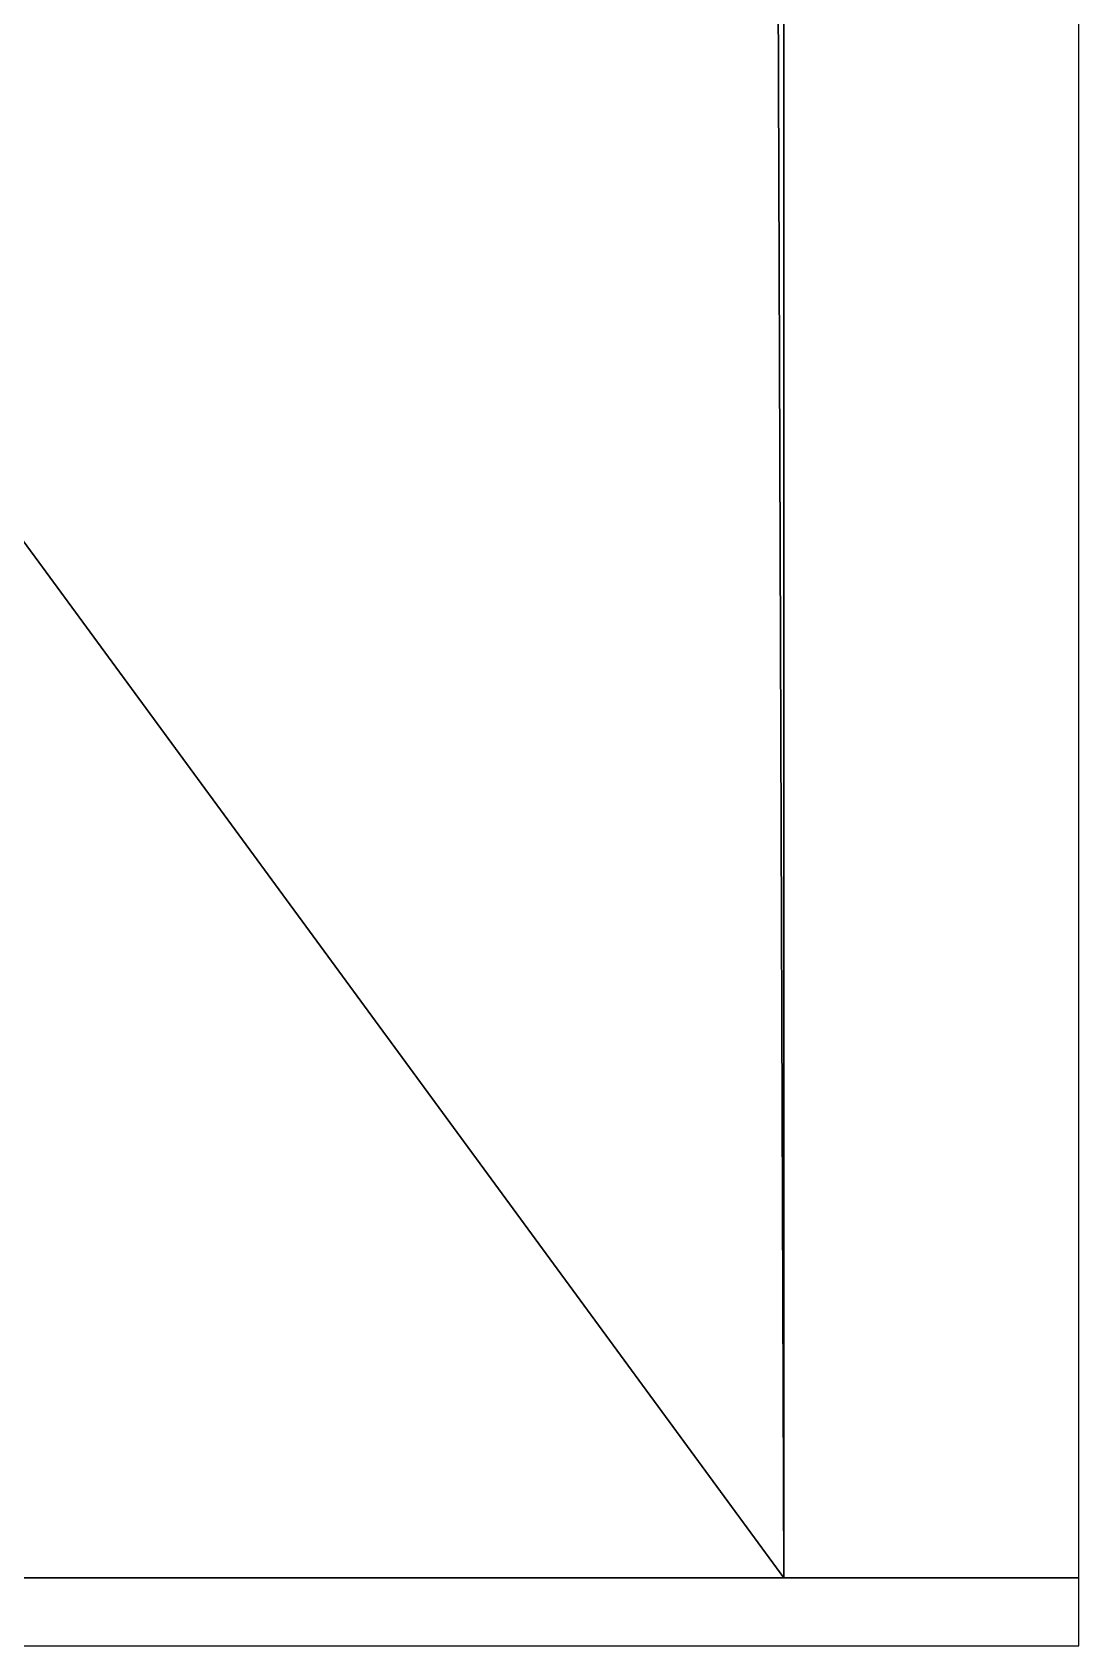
# Model space of a CAD drawing. Extents: x -200 to 200, y -480 to 0.
# Drawn here: x 45.7 to 200, y -480 to -242.1 of the extents above; entities that cross this region are included whole.
import ezdxf

# ---------------------------------------------------------------- set-up
doc = ezdxf.new("R2010")
doc.units = 0
doc.layers.get('0').update_dxf_attribs({"linetype": 'CONTINUOUS'})
doc.layers.add('BRANCO', color=7, linetype='CONTINUOUS')

msp = doc.modelspace()

# ---------------------------------------------------------------- linework, layer by layer
at = {"linetype": 'CONTINUOUS'}
msp.add_line((-200, -480), (200, -480), dxfattribs=at)
for points in [[(156.5, 0), (156.5, -470), (200, -470), (200, 0)], [(200, -470), (-200, -470), (-200, -480), (200, -480)]]:
    msp.add_3dface(points, dxfattribs=at)
at = {"layer": 'BRANCO'}
for points in [[(-156.3116, -43.5, -74), (156.5, -470, -74.00272), (154.9835, -42.396, -74), (-156.3116, -43.5, -74)], [(154.9835, -42.396, -74), (156.5, -470, -74.00272), (156.5, -470), (154.9835, -42.396, -74)], [(154.9835, -42.396, -74), (156.5, -470), (156.5, -43.5), (154.9835, -42.396, -74)], [(-156.3116, -43.5, -74), (-156.3104, -470, -73.88416), (156.5, -470, -74.00272), (-156.3116, -43.5, -74)], [(156.5, -470), (-156.3104, -470, -74.00272), (-156.3104, -469.9799, 0.11584), (156.5, -470)], [(156.5, -470), (156.5, -470, -74.00272), (-156.3104, -470, -74.00272), (156.5, -470)]]:
    msp.add_3dface(points, dxfattribs=at)

doc.saveas('drawing.dxf')
